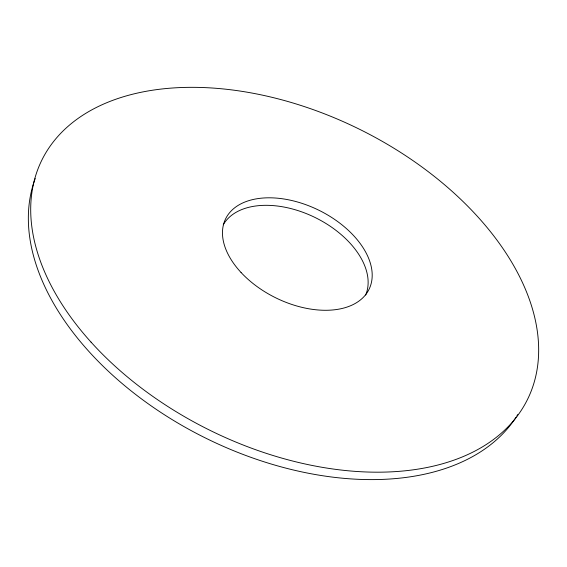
<?xml version="1.0" encoding="UTF-8"?>
<svg xmlns="http://www.w3.org/2000/svg" width="567" height="567" viewBox="0 0 567 567"><rect width="100%" height="100%" fill="white"/><g stroke="black" fill="none" stroke-linecap="round" stroke-linejoin="round"><path stroke-width="0.85" d="M517.749 414.583A269.098 168.654 26.2 0 1 516.87 415.994M515.97 417.39A269.098 168.654 26.2 0 1 205.084 437.816A269.098 168.654 26.2 0 1 35.218 178.548M223.263 224.766A79.451 49.003 26.2 0 1 315.401 217.657A79.451 49.003 26.2 0 1 365.658 295.031M91.025 342.114A270.714 168.08 26.2 0 0 523.823 406.241A270.714 168.08 26.2 0 0 239.196 90.926A270.714 168.08 26.2 0 0 91.025 342.114M241.053 272.486A79.912 48.819 26.2 0 0 368.231 290.843A79.912 48.819 26.2 0 0 282.72 198.811A79.912 48.819 26.2 0 0 241.053 272.486"/></g></svg>
